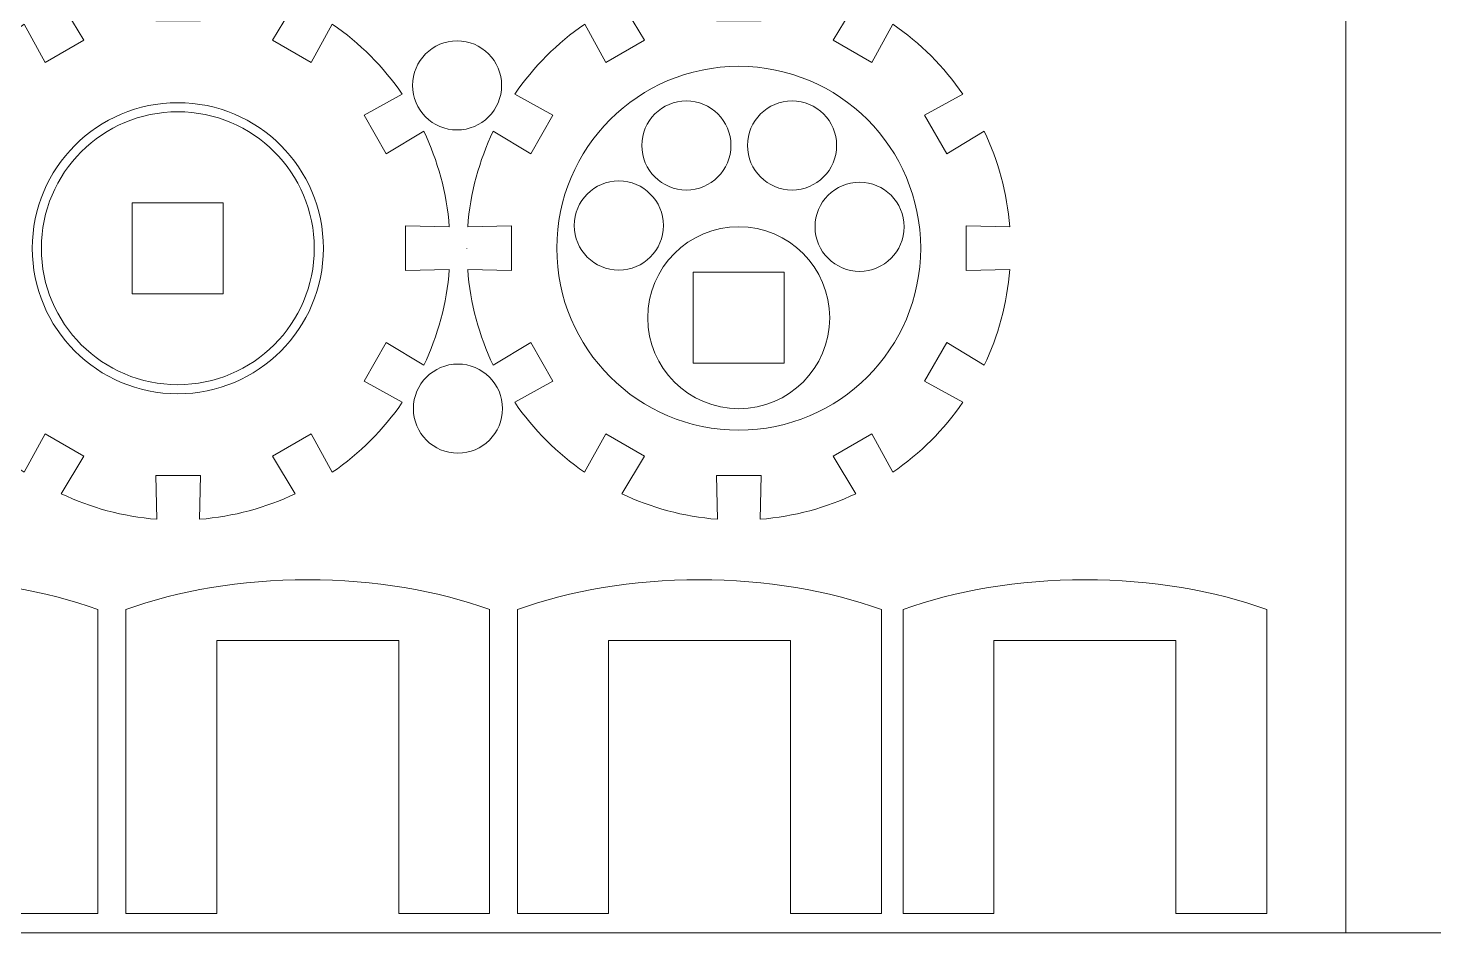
# Model space of a CAD drawing. Header units: centimetres. Extents: x -226 to -75, y 0 to 222.
# Drawn here: x -143.08 to -135.35, y 0.32 to 5.29 of the extents above; entities that cross this region are included whole.
import ezdxf

# ---------------------------------------------------------------- set-up
doc = ezdxf.new("R2010")
doc.units = ezdxf.units.CM
doc.header["$MEASUREMENT"] = 0
doc.layers.add('layer 1', color=7, linetype='Continuous')

msp = doc.modelspace()

# ---------------------------------------------------------------- linework, layer by layer
at = {"layer": 'layer 1', "color": 250, "lineweight": 20}
for points in [[(-165.83724, 0.31703), (-135.83724, 0.31703), (-135.83724, 30.31703), (-165.83724, 30.31703), (-165.83724, 0.31703)], [(-135.83724, 0.31703), (-105.83724, 0.31703), (-105.83724, 30.31703), (-135.83724, 30.31703), (-135.83724, 0.31703)]]:
    msp.add_lwpolyline(points, close=True, dxfattribs=at)
at = {"layer": 'layer 1', "color": 1, "lineweight": 9}
for points, knots in [([(-143.27645, 4.8116), (-143.27645, 4.8116), (-143.39897, 4.59944), (-143.39897, 4.59944), (-143.39897, 4.59944), (-143.39897, 4.59944), (-143.60485, 4.72404), (-143.60485, 4.72404), (-143.60485, 4.72404), (-143.6819, 4.56265), (-143.73051, 4.38523), (-143.74508, 4.19823), (-143.74508, 4.19823), (-143.74508, 4.19823), (-143.50512, 4.20313), (-143.50512, 4.20313), (-143.50512, 4.20313), (-143.50512, 4.20313), (-143.50512, 3.95813), (-143.50512, 3.95813), (-143.50512, 3.95813), (-143.50512, 3.95813), (-143.74508, 3.96306), (-143.74508, 3.96306), (-143.74508, 3.96306), (-143.73054, 3.77606), (-143.68193, 3.59864), (-143.60488, 3.43728), (-143.60488, 3.43728), (-143.60488, 3.43728), (-143.39893, 3.56178), (-143.39893, 3.56178), (-143.39893, 3.56178), (-143.39893, 3.56178), (-143.27641, 3.34965), (-143.27641, 3.34965), (-143.27641, 3.34965), (-143.27641, 3.34965), (-143.48699, 3.2338), (-143.48699, 3.2338), (-143.48699, 3.2338), (-143.38327, 3.08327), (-143.25278, 2.95278), (-143.10225, 2.84899), (-143.10225, 2.84899), (-143.10225, 2.84899), (-142.98629, 3.05956), (-142.98629, 3.05956), (-142.98629, 3.05956), (-142.98629, 3.05956), (-142.77413, 2.93705), (-142.77413, 2.93705), (-142.77413, 2.93705), (-142.77413, 2.93705), (-142.89876, 2.73109), (-142.89876, 2.73109), (-142.89876, 2.73109), (-142.7374, 2.65408), (-142.55996, 2.60543), (-142.37298, 2.59083), (-142.37298, 2.59083), (-142.37298, 2.59083), (-142.37785, 2.83082), (-142.37785, 2.83082), (-142.37785, 2.83082), (-142.37785, 2.83082), (-142.13285, 2.83082), (-142.13285, 2.83082), (-142.13285, 2.83082), (-142.13285, 2.83082), (-142.13775, 2.59083), (-142.13775, 2.59083), (-142.13775, 2.59083), (-141.95074, 2.60543), (-141.77337, 2.65401), (-141.61201, 2.73109), (-141.61201, 2.73109), (-141.61201, 2.73109), (-141.73654, 2.93697), (-141.73654, 2.93697), (-141.73654, 2.93697), (-141.73654, 2.93697), (-141.52434, 3.05949), (-141.52434, 3.05949), (-141.52434, 3.05949), (-141.52434, 3.05949), (-141.40849, 2.84899), (-141.40849, 2.84899), (-141.40849, 2.84899), (-141.25796, 2.95271), (-141.12743, 3.0832), (-141.02375, 3.23373), (-141.02375, 3.23373), (-141.02375, 3.23373), (-141.23418, 3.34965), (-141.23418, 3.34965), (-141.23418, 3.34965), (-141.23418, 3.34965), (-141.11173, 3.56178), (-141.11173, 3.56178), (-141.11173, 3.56178), (-141.11173, 3.56178), (-140.90585, 3.43721), (-140.90585, 3.43721), (-140.90585, 3.43721), (-140.82873, 3.59857), (-140.78012, 3.77602), (-140.76555, 3.96299), (-140.76555, 3.96299), (-140.76555, 3.96299), (-141.00548, 3.95813), (-141.00548, 3.95813), (-141.00548, 3.95813), (-141.00548, 3.95813), (-141.00551, 4.20313), (-141.00551, 4.20313), (-141.00551, 4.20313), (-141.00551, 4.20313), (-140.76555, 4.19816), (-140.76555, 4.19816), (-140.76555, 4.19816), (-140.78012, 4.38516), (-140.82873, 4.56257), (-140.90582, 4.72397), (-140.90582, 4.72397), (-140.90582, 4.72397), (-141.11166, 4.59944), (-141.11166, 4.59944), (-141.11166, 4.59944), (-141.11166, 4.59944), (-141.23418, 4.8116), (-141.23418, 4.8116), (-141.23418, 4.8116), (-141.23418, 4.8116), (-141.02372, 4.92742), (-141.02372, 4.92742), (-141.02372, 4.92742), (-141.12743, 5.07798), (-141.25792, 5.20855), (-141.40849, 5.31223), (-141.40849, 5.31223), (-141.40849, 5.31223), (-141.52431, 5.10183), (-141.52431, 5.10183), (-141.52431, 5.10183), (-141.52431, 5.10183), (-141.7365, 5.22424), (-141.7365, 5.22424), (-141.7365, 5.22424), (-141.7365, 5.22424), (-141.61194, 5.43013), (-141.61194, 5.43013), (-141.61194, 5.43013), (-141.77333, 5.50717), (-141.95074, 5.55582), (-142.13775, 5.57035), (-142.13775, 5.57035), (-142.13775, 5.57035), (-142.13285, 5.33043), (-142.13285, 5.33043), (-142.13285, 5.33043), (-142.13285, 5.33043), (-142.37785, 5.33043), (-142.37785, 5.33043), (-142.37785, 5.33043), (-142.37785, 5.33043), (-142.37295, 5.57035), (-142.37295, 5.57035), (-142.37295, 5.57035), (-142.55989, 5.55582), (-142.73733, 5.50717), (-142.89869, 5.43013), (-142.89869, 5.43013), (-142.89869, 5.43013), (-142.77416, 5.22424), (-142.77416, 5.22424), (-142.77416, 5.22424), (-142.77416, 5.22424), (-142.98632, 5.10176), (-142.98632, 5.10176), (-142.98632, 5.10176), (-142.98632, 5.10176), (-143.10218, 5.31223), (-143.10218, 5.31223), (-143.10218, 5.31223), (-143.25271, 5.20855), (-143.3832, 5.07798), (-143.48692, 4.92749), (-143.48692, 4.92749), (-143.48692, 4.92749), (-143.27645, 4.8116), (-143.27645, 4.8116)], [0, 0, 0, 0, 0.0204082, 0.0204082, 0.0204082, 0.0204082, 0.0408163, 0.0408163, 0.0408163, 0.0408163, 0.0612245, 0.0612245, 0.0612245, 0.0612245, 0.0816327, 0.0816327, 0.0816327, 0.0816327, 0.1020408, 0.1020408, 0.1020408, 0.1020408, 0.122449, 0.122449, 0.122449, 0.122449, 0.1428571, 0.1428571, 0.1428571, 0.1428571, 0.1632653, 0.1632653, 0.1632653, 0.1632653, 0.1836735, 0.1836735, 0.1836735, 0.1836735, 0.2040816, 0.2040816, 0.2040816, 0.2040816, 0.2244898, 0.2244898, 0.2244898, 0.2244898, 0.244898, 0.244898, 0.244898, 0.244898, 0.2653061, 0.2653061, 0.2653061, 0.2653061, 0.2857143, 0.2857143, 0.2857143, 0.2857143, 0.3061224, 0.3061224, 0.3061224, 0.3061224, 0.3265306, 0.3265306, 0.3265306, 0.3265306, 0.3469388, 0.3469388, 0.3469388, 0.3469388, 0.3673469, 0.3673469, 0.3673469, 0.3673469, 0.3877551, 0.3877551, 0.3877551, 0.3877551, 0.4081633, 0.4081633, 0.4081633, 0.4081633, 0.4285714, 0.4285714, 0.4285714, 0.4285714, 0.4489796, 0.4489796, 0.4489796, 0.4489796, 0.4693878, 0.4693878, 0.4693878, 0.4693878, 0.4897959, 0.4897959, 0.4897959, 0.4897959, 0.5102041, 0.5102041, 0.5102041, 0.5102041, 0.5306122, 0.5306122, 0.5306122, 0.5306122, 0.5510204, 0.5510204, 0.5510204, 0.5510204, 0.5714286, 0.5714286, 0.5714286, 0.5714286, 0.5918367, 0.5918367, 0.5918367, 0.5918367, 0.6122449, 0.6122449, 0.6122449, 0.6122449, 0.6326531, 0.6326531, 0.6326531, 0.6326531, 0.6530612, 0.6530612, 0.6530612, 0.6530612, 0.6734694, 0.6734694, 0.6734694, 0.6734694, 0.6938776, 0.6938776, 0.6938776, 0.6938776, 0.7142857, 0.7142857, 0.7142857, 0.7142857, 0.7346939, 0.7346939, 0.7346939, 0.7346939, 0.755102, 0.755102, 0.755102, 0.755102, 0.7755102, 0.7755102, 0.7755102, 0.7755102, 0.7959184, 0.7959184, 0.7959184, 0.7959184, 0.8163265, 0.8163265, 0.8163265, 0.8163265, 0.8367347, 0.8367347, 0.8367347, 0.8367347, 0.8571429, 0.8571429, 0.8571429, 0.8571429, 0.877551, 0.877551, 0.877551, 0.877551, 0.8979592, 0.8979592, 0.8979592, 0.8979592, 0.9183673, 0.9183673, 0.9183673, 0.9183673, 0.9387755, 0.9387755, 0.9387755, 0.9387755, 0.9591837, 0.9591837, 0.9591837, 0.9591837, 1, 1, 1, 1]), ([(-140.19571, 4.8116), (-140.19571, 4.8116), (-140.31823, 4.59944), (-140.31823, 4.59944), (-140.31823, 4.59944), (-140.31823, 4.59944), (-140.52411, 4.72404), (-140.52411, 4.72404), (-140.52411, 4.72404), (-140.60115, 4.56265), (-140.64977, 4.38523), (-140.66434, 4.19823), (-140.66434, 4.19823), (-140.66434, 4.19823), (-140.42438, 4.20313), (-140.42438, 4.20313), (-140.42438, 4.20313), (-140.42438, 4.20313), (-140.42438, 3.95813), (-140.42438, 3.95813), (-140.42438, 3.95813), (-140.42438, 3.95813), (-140.66434, 3.96306), (-140.66434, 3.96306), (-140.66434, 3.96306), (-140.6498, 3.77606), (-140.60119, 3.59864), (-140.52414, 3.43728), (-140.52414, 3.43728), (-140.52414, 3.43728), (-140.31819, 3.56178), (-140.31819, 3.56178), (-140.31819, 3.56178), (-140.31819, 3.56178), (-140.19567, 3.34965), (-140.19567, 3.34965), (-140.19567, 3.34965), (-140.19567, 3.34965), (-140.40624, 3.2338), (-140.40624, 3.2338), (-140.40624, 3.2338), (-140.30253, 3.08327), (-140.17204, 2.95278), (-140.02151, 2.84899), (-140.02151, 2.84899), (-140.02151, 2.84899), (-139.90555, 3.05956), (-139.90555, 3.05956), (-139.90555, 3.05956), (-139.90555, 3.05956), (-139.69339, 2.93705), (-139.69339, 2.93705), (-139.69339, 2.93705), (-139.69339, 2.93705), (-139.81802, 2.73109), (-139.81802, 2.73109), (-139.81802, 2.73109), (-139.65666, 2.65408), (-139.47922, 2.60543), (-139.29224, 2.59083), (-139.29224, 2.59083), (-139.29224, 2.59083), (-139.29711, 2.83082), (-139.29711, 2.83082), (-139.29711, 2.83082), (-139.29711, 2.83082), (-139.05211, 2.83082), (-139.05211, 2.83082), (-139.05211, 2.83082), (-139.05211, 2.83082), (-139.05701, 2.59083), (-139.05701, 2.59083), (-139.05701, 2.59083), (-138.87, 2.60543), (-138.69263, 2.65401), (-138.53127, 2.73109), (-138.53127, 2.73109), (-138.53127, 2.73109), (-138.6558, 2.93697), (-138.6558, 2.93697), (-138.6558, 2.93697), (-138.6558, 2.93697), (-138.4436, 3.05949), (-138.4436, 3.05949), (-138.4436, 3.05949), (-138.4436, 3.05949), (-138.32775, 2.84899), (-138.32775, 2.84899), (-138.32775, 2.84899), (-138.17722, 2.95271), (-138.04669, 3.0832), (-137.94301, 3.23373), (-137.94301, 3.23373), (-137.94301, 3.23373), (-138.15344, 3.34965), (-138.15344, 3.34965), (-138.15344, 3.34965), (-138.15344, 3.34965), (-138.03099, 3.56178), (-138.03099, 3.56178), (-138.03099, 3.56178), (-138.03099, 3.56178), (-137.82511, 3.43721), (-137.82511, 3.43721), (-137.82511, 3.43721), (-137.74799, 3.59857), (-137.69938, 3.77602), (-137.68481, 3.96299), (-137.68481, 3.96299), (-137.68481, 3.96299), (-137.92474, 3.95813), (-137.92474, 3.95813), (-137.92474, 3.95813), (-137.92474, 3.95813), (-137.92477, 4.20313), (-137.92477, 4.20313), (-137.92477, 4.20313), (-137.92477, 4.20313), (-137.68481, 4.19816), (-137.68481, 4.19816), (-137.68481, 4.19816), (-137.69938, 4.38516), (-137.74799, 4.56257), (-137.82508, 4.72397), (-137.82508, 4.72397), (-137.82508, 4.72397), (-138.03092, 4.59944), (-138.03092, 4.59944), (-138.03092, 4.59944), (-138.03092, 4.59944), (-138.15344, 4.8116), (-138.15344, 4.8116), (-138.15344, 4.8116), (-138.15344, 4.8116), (-137.94297, 4.92742), (-137.94297, 4.92742), (-137.94297, 4.92742), (-138.04669, 5.07798), (-138.17718, 5.20855), (-138.32775, 5.31223), (-138.32775, 5.31223), (-138.32775, 5.31223), (-138.44357, 5.10183), (-138.44357, 5.10183), (-138.44357, 5.10183), (-138.44357, 5.10183), (-138.65576, 5.22424), (-138.65576, 5.22424), (-138.65576, 5.22424), (-138.65576, 5.22424), (-138.5312, 5.43013), (-138.5312, 5.43013), (-138.5312, 5.43013), (-138.69259, 5.50717), (-138.87, 5.55582), (-139.05701, 5.57035), (-139.05701, 5.57035), (-139.05701, 5.57035), (-139.05211, 5.33043), (-139.05211, 5.33043), (-139.05211, 5.33043), (-139.05211, 5.33043), (-139.29711, 5.33043), (-139.29711, 5.33043), (-139.29711, 5.33043), (-139.29711, 5.33043), (-139.29221, 5.57035), (-139.29221, 5.57035), (-139.29221, 5.57035), (-139.47914, 5.55582), (-139.65659, 5.50717), (-139.81795, 5.43013), (-139.81795, 5.43013), (-139.81795, 5.43013), (-139.69342, 5.22424), (-139.69342, 5.22424), (-139.69342, 5.22424), (-139.69342, 5.22424), (-139.90558, 5.10176), (-139.90558, 5.10176), (-139.90558, 5.10176), (-139.90558, 5.10176), (-140.02143, 5.31223), (-140.02143, 5.31223), (-140.02143, 5.31223), (-140.17196, 5.20855), (-140.30246, 5.07798), (-140.40617, 4.92749), (-140.40617, 4.92749), (-140.40617, 4.92749), (-140.19571, 4.8116), (-140.19571, 4.8116)], [0, 0, 0, 0, 0.0204082, 0.0204082, 0.0204082, 0.0204082, 0.0408163, 0.0408163, 0.0408163, 0.0408163, 0.0612245, 0.0612245, 0.0612245, 0.0612245, 0.0816327, 0.0816327, 0.0816327, 0.0816327, 0.1020408, 0.1020408, 0.1020408, 0.1020408, 0.122449, 0.122449, 0.122449, 0.122449, 0.1428571, 0.1428571, 0.1428571, 0.1428571, 0.1632653, 0.1632653, 0.1632653, 0.1632653, 0.1836735, 0.1836735, 0.1836735, 0.1836735, 0.2040816, 0.2040816, 0.2040816, 0.2040816, 0.2244898, 0.2244898, 0.2244898, 0.2244898, 0.244898, 0.244898, 0.244898, 0.244898, 0.2653061, 0.2653061, 0.2653061, 0.2653061, 0.2857143, 0.2857143, 0.2857143, 0.2857143, 0.3061224, 0.3061224, 0.3061224, 0.3061224, 0.3265306, 0.3265306, 0.3265306, 0.3265306, 0.3469388, 0.3469388, 0.3469388, 0.3469388, 0.3673469, 0.3673469, 0.3673469, 0.3673469, 0.3877551, 0.3877551, 0.3877551, 0.3877551, 0.4081633, 0.4081633, 0.4081633, 0.4081633, 0.4285714, 0.4285714, 0.4285714, 0.4285714, 0.4489796, 0.4489796, 0.4489796, 0.4489796, 0.4693878, 0.4693878, 0.4693878, 0.4693878, 0.4897959, 0.4897959, 0.4897959, 0.4897959, 0.5102041, 0.5102041, 0.5102041, 0.5102041, 0.5306122, 0.5306122, 0.5306122, 0.5306122, 0.5510204, 0.5510204, 0.5510204, 0.5510204, 0.5714286, 0.5714286, 0.5714286, 0.5714286, 0.5918367, 0.5918367, 0.5918367, 0.5918367, 0.6122449, 0.6122449, 0.6122449, 0.6122449, 0.6326531, 0.6326531, 0.6326531, 0.6326531, 0.6530612, 0.6530612, 0.6530612, 0.6530612, 0.6734694, 0.6734694, 0.6734694, 0.6734694, 0.6938776, 0.6938776, 0.6938776, 0.6938776, 0.7142857, 0.7142857, 0.7142857, 0.7142857, 0.7346939, 0.7346939, 0.7346939, 0.7346939, 0.755102, 0.755102, 0.755102, 0.755102, 0.7755102, 0.7755102, 0.7755102, 0.7755102, 0.7959184, 0.7959184, 0.7959184, 0.7959184, 0.8163265, 0.8163265, 0.8163265, 0.8163265, 0.8367347, 0.8367347, 0.8367347, 0.8367347, 0.8571429, 0.8571429, 0.8571429, 0.8571429, 0.877551, 0.877551, 0.877551, 0.877551, 0.8979592, 0.8979592, 0.8979592, 0.8979592, 0.9183673, 0.9183673, 0.9183673, 0.9183673, 0.9387755, 0.9387755, 0.9387755, 0.9387755, 0.9591837, 0.9591837, 0.9591837, 0.9591837, 1, 1, 1, 1]), ([(-140.72277, 5.22081), (-140.58766, 5.22081), (-140.47777, 5.11085), (-140.47777, 4.97573), (-140.47777, 4.97573), (-140.47777, 4.84069), (-140.58766, 4.73076), (-140.72277, 4.73076), (-140.72277, 4.73076), (-140.85785, 4.73076), (-140.96778, 4.84069), (-140.96778, 4.97573), (-140.96778, 4.97573), (-140.96778, 5.11085), (-140.85785, 5.22081), (-140.72277, 5.22081)], [0, 0, 0, 0, 0.2, 0.2, 0.2, 0.2, 0.4, 0.4, 0.4, 0.4, 0.6, 0.6, 0.6, 0.6, 1, 1, 1, 1]), ([(-139.17458, 3.08058), (-138.62231, 3.08058), (-138.17456, 3.52829), (-138.17456, 4.08056), (-138.17456, 4.08056), (-138.17456, 4.63287), (-138.62231, 5.08058), (-139.17458, 5.08058), (-139.17458, 5.08058), (-139.72685, 5.08058), (-140.1746, 4.63287), (-140.1746, 4.08056), (-140.1746, 4.08056), (-140.1746, 3.52829), (-139.72685, 3.08058), (-139.17458, 3.08058)], [0, 0, 0, 0, 0.2, 0.2, 0.2, 0.2, 0.4, 0.4, 0.4, 0.4, 0.6, 0.6, 0.6, 0.6, 1, 1, 1, 1]), ([(-142.25784, 3.2806), (-142.69966, 3.2806), (-143.05787, 3.63874), (-143.05787, 4.08056), (-143.05787, 4.08056), (-143.05787, 4.52241), (-142.69966, 4.88059), (-142.25784, 4.88059), (-142.25784, 4.88059), (-141.81602, 4.88059), (-141.45781, 4.52241), (-141.45781, 4.08056), (-141.45781, 4.08056), (-141.45781, 3.63874), (-141.81602, 3.2806), (-142.25784, 3.2806)], [0, 0, 0, 0, 0.2, 0.2, 0.2, 0.2, 0.4, 0.4, 0.4, 0.4, 0.6, 0.6, 0.6, 0.6, 1, 1, 1, 1]), ([(-139.46262, 4.89063), (-139.32751, 4.89063), (-139.21762, 4.78074), (-139.21762, 4.64563), (-139.21762, 4.64563), (-139.21762, 4.51058), (-139.32751, 4.40059), (-139.46262, 4.40059), (-139.46262, 4.40059), (-139.59767, 4.40059), (-139.70759, 4.51058), (-139.70759, 4.64563), (-139.70759, 4.64563), (-139.70759, 4.78074), (-139.59767, 4.89063), (-139.46262, 4.89063)], [0, 0, 0, 0, 0.2, 0.2, 0.2, 0.2, 0.4, 0.4, 0.4, 0.4, 0.6, 0.6, 0.6, 0.6, 1, 1, 1, 1]), ([(-138.88157, 4.89063), (-138.74646, 4.89063), (-138.63657, 4.78074), (-138.63657, 4.64563), (-138.63657, 4.64563), (-138.63657, 4.51058), (-138.74646, 4.40059), (-138.88157, 4.40059), (-138.88157, 4.40059), (-139.01662, 4.40059), (-139.12654, 4.51058), (-139.12654, 4.64563), (-139.12654, 4.64563), (-139.12654, 4.78074), (-139.01662, 4.89063), (-138.88157, 4.89063)], [0, 0, 0, 0, 0.2, 0.2, 0.2, 0.2, 0.4, 0.4, 0.4, 0.4, 0.6, 0.6, 0.6, 0.6, 1, 1, 1, 1]), ([(-142.25784, 3.33062), (-141.84364, 3.33062), (-141.50783, 3.6664), (-141.50783, 4.08056), (-141.50783, 4.08056), (-141.50783, 4.49479), (-141.84364, 4.83056), (-142.25784, 4.83056), (-142.25784, 4.83056), (-142.67207, 4.83056), (-143.00784, 4.49479), (-143.00784, 4.08056), (-143.00784, 4.08056), (-143.00784, 3.6664), (-142.67207, 3.33062), (-142.25784, 3.33062)], [0, 0, 0, 0, 0.2, 0.2, 0.2, 0.2, 0.4, 0.4, 0.4, 0.4, 0.6, 0.6, 0.6, 0.6, 1, 1, 1, 1]), ([(-139.83376, 4.45055), (-139.69869, 4.45055), (-139.58876, 4.34066), (-139.58876, 4.20562), (-139.58876, 4.20562), (-139.58876, 4.07051), (-139.69869, 3.96058), (-139.83376, 3.96058), (-139.83376, 3.96058), (-139.96884, 3.96058), (-140.07873, 4.07051), (-140.07873, 4.20562), (-140.07873, 4.20562), (-140.07873, 4.34066), (-139.96884, 4.45055), (-139.83376, 4.45055)], [0, 0, 0, 0, 0.2, 0.2, 0.2, 0.2, 0.4, 0.4, 0.4, 0.4, 0.6, 0.6, 0.6, 0.6, 1, 1, 1, 1]), ([(-138.51043, 4.44353), (-138.37536, 4.44353), (-138.26543, 4.33364), (-138.26543, 4.19852), (-138.26543, 4.19852), (-138.26543, 4.06348), (-138.37536, 3.95348), (-138.51043, 3.95348), (-138.51043, 3.95348), (-138.64551, 3.95348), (-138.7554, 4.06348), (-138.7554, 4.19852), (-138.7554, 4.19852), (-138.7554, 4.33364), (-138.64551, 4.44353), (-138.51043, 4.44353)], [0, 0, 0, 0, 0.2, 0.2, 0.2, 0.2, 0.4, 0.4, 0.4, 0.4, 0.6, 0.6, 0.6, 0.6, 1, 1, 1, 1]), ([(-139.17461, 3.19854), (-139.45073, 3.19854), (-139.6746, 3.42241), (-139.6746, 3.69857), (-139.6746, 3.69857), (-139.6746, 3.97465), (-139.45073, 4.19852), (-139.17461, 4.19852), (-139.17461, 4.19852), (-138.89846, 4.19852), (-138.67459, 3.97465), (-138.67459, 3.69857), (-138.67459, 3.69857), (-138.67459, 3.42241), (-138.89846, 3.19854), (-139.17461, 3.19854)], [0, 0, 0, 0, 0.2, 0.2, 0.2, 0.2, 0.4, 0.4, 0.4, 0.4, 0.6, 0.6, 0.6, 0.6, 1, 1, 1, 1]), ([(-140.66937, 4.08131), (-140.66937, 4.08131), (-140.66937, 4.0806), (-140.66937, 4.0806), (-140.66937, 4.0806), (-140.66937, 4.0806), (-140.66937, 4.07993), (-140.66937, 4.07993), (-140.66937, 4.07993), (-140.66937, 4.07993), (-140.66937, 4.08131), (-140.66937, 4.08131)], [0, 0, 0, 0, 0.25, 0.25, 0.25, 0.25, 0.5, 0.5, 0.5, 0.5, 1, 1, 1, 1]), ([(-140.71805, 3.44397), (-140.58297, 3.44397), (-140.47305, 3.334), (-140.47305, 3.19896), (-140.47305, 3.19896), (-140.47305, 3.06385), (-140.58297, 2.95392), (-140.71805, 2.95392), (-140.71805, 2.95392), (-140.85313, 2.95392), (-140.96302, 3.06385), (-140.96302, 3.19896), (-140.96302, 3.19896), (-140.96302, 3.334), (-140.85313, 3.44397), (-140.71805, 3.44397)], [0, 0, 0, 0, 0.2, 0.2, 0.2, 0.2, 0.4, 0.4, 0.4, 0.4, 0.6, 0.6, 0.6, 0.6, 1, 1, 1, 1]), ([(-144.69669, 2.09462), (-144.69669, 2.09462), (-144.69669, 1.92352), (-144.69669, 1.92352), (-144.69669, 1.92352), (-144.69669, 1.92352), (-144.69669, 0.42355), (-144.69669, 0.42355), (-144.69669, 0.42355), (-144.69669, 0.42355), (-144.1967, 0.42355), (-144.1967, 0.42355), (-144.1967, 0.42355), (-144.1967, 0.42355), (-144.1967, 1.92352), (-144.1967, 1.92352), (-144.1967, 1.92352), (-144.1967, 1.92352), (-143.19668, 1.92352), (-143.19668, 1.92352), (-143.19668, 1.92352), (-143.19668, 1.92352), (-143.19668, 0.42355), (-143.19668, 0.42355), (-143.19668, 0.42355), (-143.19668, 0.42355), (-142.69669, 0.42355), (-142.69669, 0.42355), (-142.69669, 0.42355), (-142.69669, 0.42355), (-142.69669, 1.92352), (-142.69669, 1.92352), (-142.69669, 1.92352), (-142.69669, 1.92352), (-142.69669, 2.09466), (-142.69669, 2.09466), (-142.69669, 2.09466), (-142.69669, 2.09466), (-142.69654, 2.09476), (-142.69654, 2.09476), (-142.69654, 2.09476), (-142.98554, 2.1982), (-143.32865, 2.25806), (-143.69671, 2.25806), (-143.69671, 2.25806), (-144.06472, 2.25806), (-144.40783, 2.1982), (-144.69679, 2.0948), (-144.69679, 2.0948), (-144.69679, 2.0948), (-144.69669, 2.09462), (-144.69669, 2.09462)], [0, 0, 0, 0, 0.0714286, 0.0714286, 0.0714286, 0.0714286, 0.1428571, 0.1428571, 0.1428571, 0.1428571, 0.2142857, 0.2142857, 0.2142857, 0.2142857, 0.2857143, 0.2857143, 0.2857143, 0.2857143, 0.3571429, 0.3571429, 0.3571429, 0.3571429, 0.4285714, 0.4285714, 0.4285714, 0.4285714, 0.5, 0.5, 0.5, 0.5, 0.5714286, 0.5714286, 0.5714286, 0.5714286, 0.6428571, 0.6428571, 0.6428571, 0.6428571, 0.7142857, 0.7142857, 0.7142857, 0.7142857, 0.7857143, 0.7857143, 0.7857143, 0.7857143, 0.8571429, 0.8571429, 0.8571429, 0.8571429, 1, 1, 1, 1]), ([(-142.54371, 2.09462), (-142.54371, 2.09462), (-142.54371, 1.92352), (-142.54371, 1.92352), (-142.54371, 1.92352), (-142.54371, 1.92352), (-142.54371, 0.42355), (-142.54371, 0.42355), (-142.54371, 0.42355), (-142.54371, 0.42355), (-142.04368, 0.42355), (-142.04368, 0.42355), (-142.04368, 0.42355), (-142.04368, 0.42355), (-142.04368, 1.92352), (-142.04368, 1.92352), (-142.04368, 1.92352), (-142.04368, 1.92352), (-141.04366, 1.92352), (-141.04366, 1.92352), (-141.04366, 1.92352), (-141.04366, 1.92352), (-141.04366, 0.42355), (-141.04366, 0.42355), (-141.04366, 0.42355), (-141.04366, 0.42355), (-140.54371, 0.42355), (-140.54371, 0.42355), (-140.54371, 0.42355), (-140.54371, 0.42355), (-140.54371, 1.92352), (-140.54371, 1.92352), (-140.54371, 1.92352), (-140.54371, 1.92352), (-140.54371, 2.09466), (-140.54371, 2.09466), (-140.54371, 2.09466), (-140.54371, 2.09466), (-140.54357, 2.09476), (-140.54357, 2.09476), (-140.54357, 2.09476), (-140.83253, 2.1982), (-141.17567, 2.25806), (-141.54369, 2.25806), (-141.54369, 2.25806), (-141.91174, 2.25806), (-142.25486, 2.1982), (-142.54378, 2.0948), (-142.54378, 2.0948), (-142.54378, 2.0948), (-142.54371, 2.09462), (-142.54371, 2.09462)], [0, 0, 0, 0, 0.0714286, 0.0714286, 0.0714286, 0.0714286, 0.1428571, 0.1428571, 0.1428571, 0.1428571, 0.2142857, 0.2142857, 0.2142857, 0.2142857, 0.2857143, 0.2857143, 0.2857143, 0.2857143, 0.3571429, 0.3571429, 0.3571429, 0.3571429, 0.4285714, 0.4285714, 0.4285714, 0.4285714, 0.5, 0.5, 0.5, 0.5, 0.5714286, 0.5714286, 0.5714286, 0.5714286, 0.6428571, 0.6428571, 0.6428571, 0.6428571, 0.7142857, 0.7142857, 0.7142857, 0.7142857, 0.7857143, 0.7857143, 0.7857143, 0.7857143, 0.8571429, 0.8571429, 0.8571429, 0.8571429, 1, 1, 1, 1]), ([(-140.3907, 2.09462), (-140.3907, 2.09462), (-140.3907, 1.92352), (-140.3907, 1.92352), (-140.3907, 1.92352), (-140.3907, 1.92352), (-140.3907, 0.42355), (-140.3907, 0.42355), (-140.3907, 0.42355), (-140.3907, 0.42355), (-139.89071, 0.42355), (-139.89071, 0.42355), (-139.89071, 0.42355), (-139.89071, 0.42355), (-139.89071, 1.92352), (-139.89071, 1.92352), (-139.89071, 1.92352), (-139.89071, 1.92352), (-138.89065, 1.92352), (-138.89065, 1.92352), (-138.89065, 1.92352), (-138.89065, 1.92352), (-138.89065, 0.42355), (-138.89065, 0.42355), (-138.89065, 0.42355), (-138.89065, 0.42355), (-138.39073, 0.42355), (-138.39073, 0.42355), (-138.39073, 0.42355), (-138.39073, 0.42355), (-138.39073, 1.92352), (-138.39073, 1.92352), (-138.39073, 1.92352), (-138.39073, 1.92352), (-138.39073, 2.09466), (-138.39073, 2.09466), (-138.39073, 2.09466), (-138.39073, 2.09466), (-138.39059, 2.09476), (-138.39059, 2.09476), (-138.39059, 2.09476), (-138.67955, 2.1982), (-139.0227, 2.25806), (-139.39071, 2.25806), (-139.39071, 2.25806), (-139.75873, 2.25806), (-140.10184, 2.1982), (-140.3908, 2.0948), (-140.3908, 2.0948), (-140.3908, 2.0948), (-140.3907, 2.09462), (-140.3907, 2.09462)], [0, 0, 0, 0, 0.0714286, 0.0714286, 0.0714286, 0.0714286, 0.1428571, 0.1428571, 0.1428571, 0.1428571, 0.2142857, 0.2142857, 0.2142857, 0.2142857, 0.2857143, 0.2857143, 0.2857143, 0.2857143, 0.3571429, 0.3571429, 0.3571429, 0.3571429, 0.4285714, 0.4285714, 0.4285714, 0.4285714, 0.5, 0.5, 0.5, 0.5, 0.5714286, 0.5714286, 0.5714286, 0.5714286, 0.6428571, 0.6428571, 0.6428571, 0.6428571, 0.7142857, 0.7142857, 0.7142857, 0.7142857, 0.7857143, 0.7857143, 0.7857143, 0.7857143, 0.8571429, 0.8571429, 0.8571429, 0.8571429, 1, 1, 1, 1]), ([(-138.27159, 2.09462), (-138.27159, 2.09462), (-138.27159, 1.92352), (-138.27159, 1.92352), (-138.27159, 1.92352), (-138.27159, 1.92352), (-138.27159, 0.42355), (-138.27159, 0.42355), (-138.27159, 0.42355), (-138.27159, 0.42355), (-137.77156, 0.42355), (-137.77156, 0.42355), (-137.77156, 0.42355), (-137.77156, 0.42355), (-137.77156, 1.92352), (-137.77156, 1.92352), (-137.77156, 1.92352), (-137.77156, 1.92352), (-136.77154, 1.92352), (-136.77154, 1.92352), (-136.77154, 1.92352), (-136.77154, 1.92352), (-136.77154, 0.42355), (-136.77154, 0.42355), (-136.77154, 0.42355), (-136.77154, 0.42355), (-136.27158, 0.42355), (-136.27158, 0.42355), (-136.27158, 0.42355), (-136.27158, 0.42355), (-136.27158, 1.92352), (-136.27158, 1.92352), (-136.27158, 1.92352), (-136.27158, 1.92352), (-136.27158, 2.09466), (-136.27158, 2.09466), (-136.27158, 2.09466), (-136.27158, 2.09466), (-136.27144, 2.09476), (-136.27144, 2.09476), (-136.27144, 2.09476), (-136.5604, 2.1982), (-136.90355, 2.25806), (-137.27157, 2.25806), (-137.27157, 2.25806), (-137.63962, 2.25806), (-137.98273, 2.1982), (-138.27166, 2.0948), (-138.27166, 2.0948), (-138.27166, 2.0948), (-138.27159, 2.09462), (-138.27159, 2.09462)], [0, 0, 0, 0, 0.0714286, 0.0714286, 0.0714286, 0.0714286, 0.1428571, 0.1428571, 0.1428571, 0.1428571, 0.2142857, 0.2142857, 0.2142857, 0.2142857, 0.2857143, 0.2857143, 0.2857143, 0.2857143, 0.3571429, 0.3571429, 0.3571429, 0.3571429, 0.4285714, 0.4285714, 0.4285714, 0.4285714, 0.5, 0.5, 0.5, 0.5, 0.5714286, 0.5714286, 0.5714286, 0.5714286, 0.6428571, 0.6428571, 0.6428571, 0.6428571, 0.7142857, 0.7142857, 0.7142857, 0.7142857, 0.7857143, 0.7857143, 0.7857143, 0.7857143, 0.8571429, 0.8571429, 0.8571429, 0.8571429, 1, 1, 1, 1])]:
    msp.add_open_spline(points, degree=3, knots=knots, dxfattribs=at)
for points in [[(-142.50785, 3.83057), (-142.50785, 3.83057), (-142.50785, 4.3306), (-142.50785, 4.3306)], [(-142.50785, 4.33059), (-142.50785, 4.33059), (-142.00786, 4.33059), (-142.00786, 4.33059)], [(-142.00786, 4.33059), (-142.00786, 4.33059), (-142.00786, 3.83057), (-142.00786, 3.83057)], [(-139.42459, 3.94853), (-139.42459, 3.94853), (-139.42459, 3.44851), (-139.42459, 3.44851)], [(-138.9246, 3.94853), (-138.9246, 3.94853), (-139.42459, 3.94853), (-139.42459, 3.94853)], [(-138.9246, 3.44851), (-138.9246, 3.44851), (-138.9246, 3.94854), (-138.9246, 3.94854)], [(-142.00786, 3.83057), (-142.00786, 3.83057), (-142.50785, 3.83057), (-142.50785, 3.83057)], [(-139.42459, 3.44851), (-139.42459, 3.44851), (-138.9246, 3.44851), (-138.9246, 3.44851)]]:
    msp.add_open_spline(points, degree=3, dxfattribs=at)

doc.saveas('drawing.dxf')
